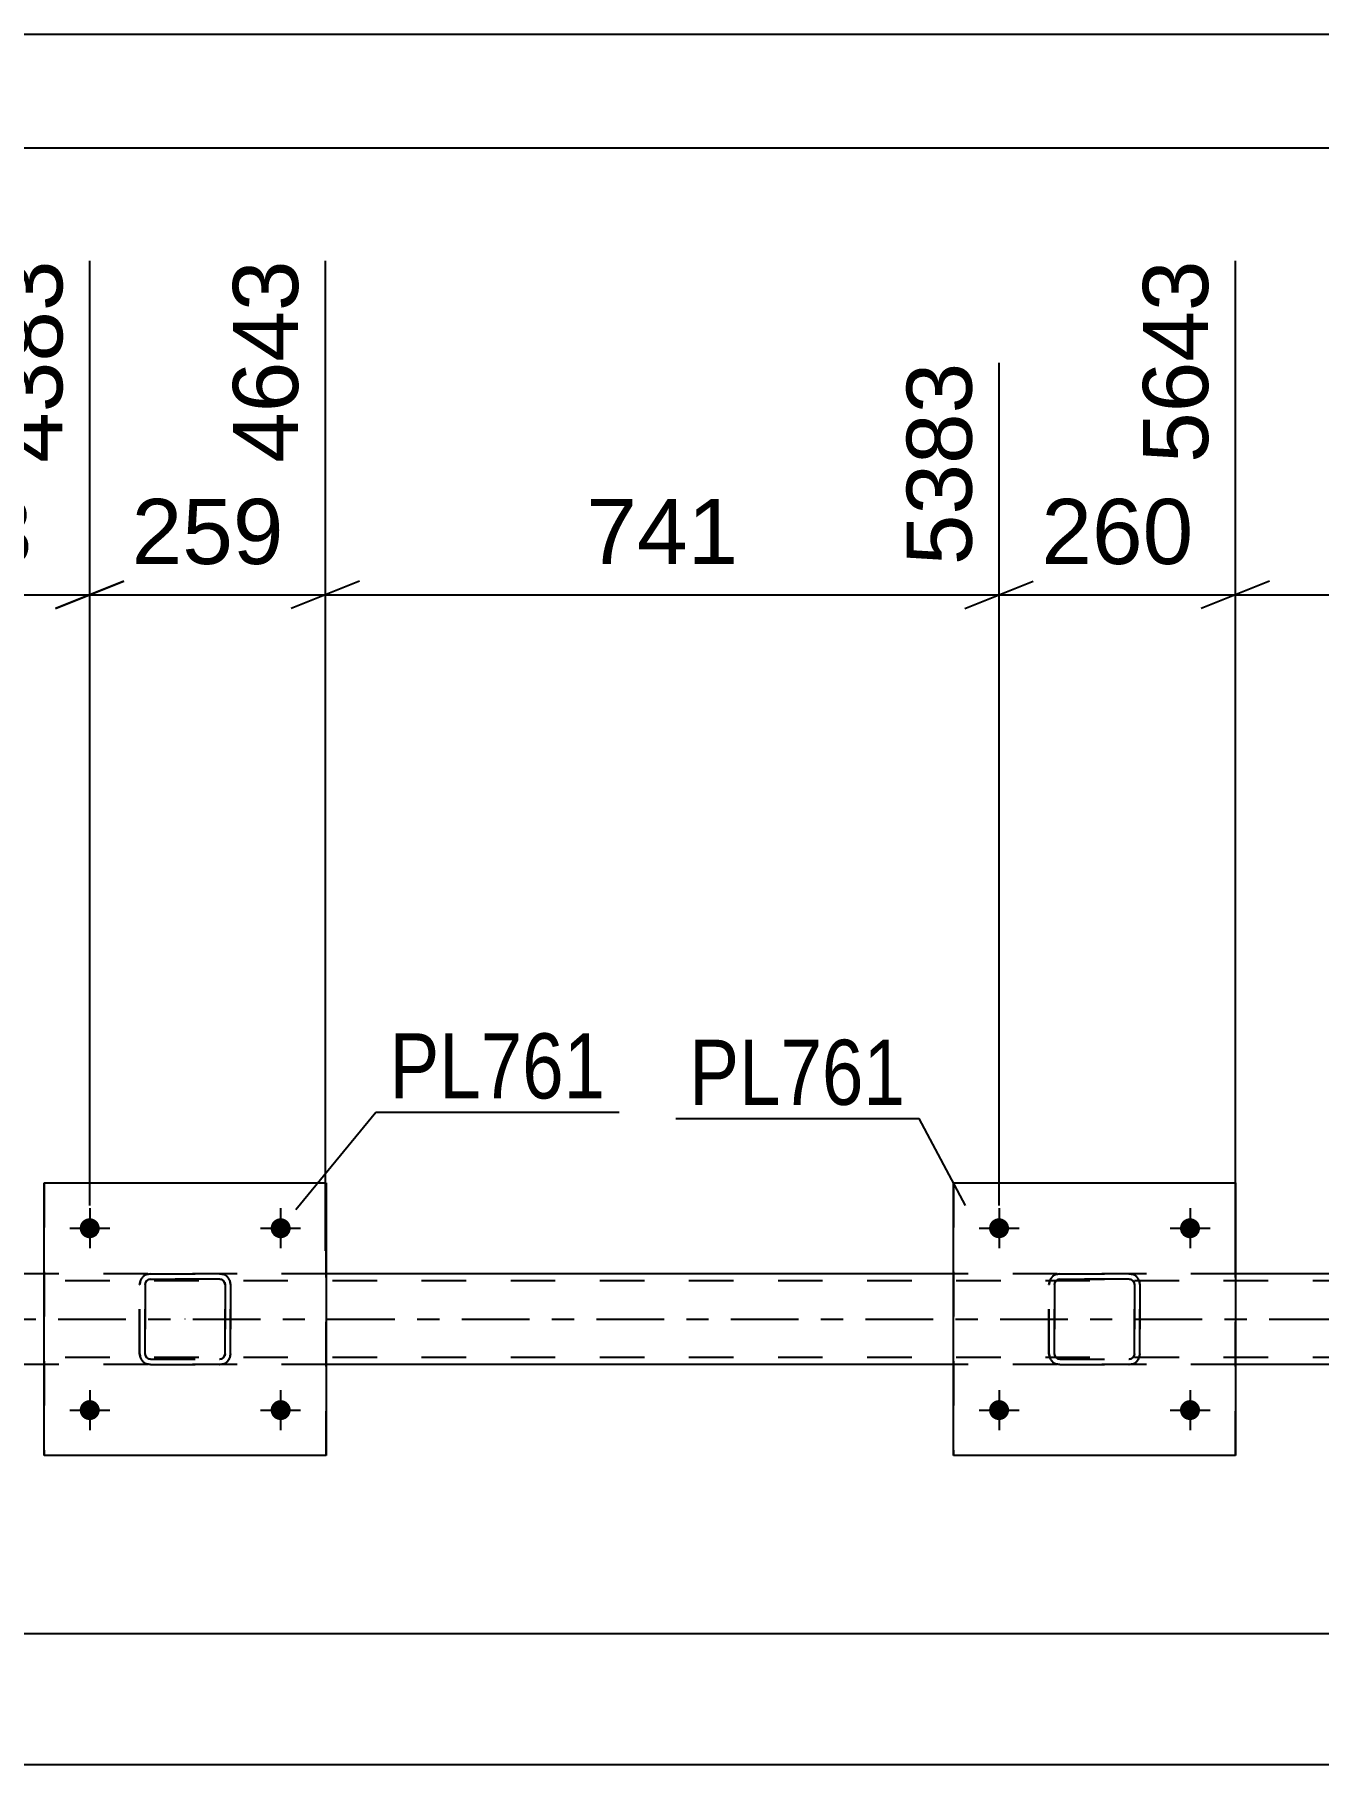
# Model space of a CAD drawing. Header units: millimetres. Extents: x 0 to 841, y 0 to 594.
# Drawn here: x 212.5 to 269, y 517.9 to 594 of the extents above; entities that cross this region are included whole.
import ezdxf

# ---------------------------------------------------------------- set-up
doc = ezdxf.new("R2010")
doc.units = ezdxf.units.MM
doc.linetypes.add('DXK_LINE_DOT2', pattern=[3.9198, 1.9599, -1.9599])
doc.linetypes.add('DXK_LINE_DOT3', pattern=[5.9187, 2.979, -0.9799, 0.9799, -0.9799])
doc.styles.add('Arial', font='ARIAL.TTF', dxfattribs={"height": 0.2})
doc.styles.add('Arial Narrow', font='ARIALN.TTF', dxfattribs={"height": 0.2})

# ---------------------------------------------------------------- blocks, each defined once
blk = doc.blocks.new('Unknown-814761036-1137')
at = {"color": 5, "linetype": 'Continuous'}
for p, q in [((841, 594), (0, 594)), ((836, 589), (5, 589))]:
    blk.add_line(p, q, dxfattribs=at)
blk = doc.blocks.new('Bolt-814761036-1456 - 1274')
at = {"linetype": 'Continuous'}
for points in [[(214.508, 541.488), (214.518, 541.58), (214.546, 541.667), (214.592, 541.747), (214.654, 541.815), (214.728, 541.869), (214.812, 541.907), (214.902, 541.926), (214.994, 541.926), (215.084, 541.907), (215.168, 541.869), (215.243, 541.815), (215.304, 541.747), (215.35, 541.667), (215.379, 541.58), (215.388, 541.488), (215.379, 541.397), (215.35, 541.309), (215.304, 541.23), (215.243, 541.161), (215.168, 541.107), (215.084, 541.07), (214.994, 541.051), (214.902, 541.051), (214.812, 541.07), (214.728, 541.107), (214.654, 541.161), (214.592, 541.23), (214.546, 541.309), (214.518, 541.397)], [(222.908, 541.488), (222.918, 541.58), (222.946, 541.667), (222.992, 541.747), (223.054, 541.815), (223.128, 541.869), (223.212, 541.907), (223.302, 541.926), (223.394, 541.926), (223.484, 541.907), (223.568, 541.869), (223.643, 541.815), (223.704, 541.747), (223.75, 541.667), (223.779, 541.58), (223.788, 541.488), (223.779, 541.397), (223.75, 541.309), (223.704, 541.23), (223.643, 541.161), (223.568, 541.107), (223.484, 541.07), (223.394, 541.051), (223.302, 541.051), (223.212, 541.07), (223.128, 541.107), (223.054, 541.161), (222.992, 541.23), (222.946, 541.309), (222.918, 541.397)]]:
    blk.add_hatch(color=1, dxfattribs=at).paths.add_polyline_path(points)
at = {"color": 1, "linetype": 'Continuous'}
for p, q in [((214.948, 542.368), (214.948, 540.608)), ((223.348, 542.368), (223.348, 540.608)), ((214.068, 541.488), (215.828, 541.488)), ((222.468, 541.488), (224.228, 541.488))]:
    blk.add_line(p, q, dxfattribs=at)
blk = doc.blocks.new('Part-814761036-1306 - 1274')
at = {"color": 7, "linetype": 'DXK_LINE_DOT2'}
for p, q in [((760.681, 539.169), (83.349, 539.169)), ((225.348, 539.489), (212.948, 539.489)), ((265.348, 539.489), (252.948, 539.489)), ((760.681, 535.809), (83.349, 535.809)), ((225.348, 535.489), (212.948, 535.489)), ((265.348, 535.489), (252.948, 535.489))]:
    blk.add_line(p, q, dxfattribs=at)
at = {"color": 2, "linetype": 'Continuous'}
for p, q in [((212.948, 539.489), (203.229, 539.489)), ((252.948, 539.489), (225.348, 539.489)), ((292.948, 539.489), (265.348, 539.489)), ((212.948, 535.489), (203.229, 535.489)), ((252.948, 535.489), (225.348, 535.489)), ((292.948, 535.489), (265.348, 535.489))]:
    blk.add_line(p, q, dxfattribs=at)
at = {"color": 7, "linetype": 'DXK_LINE_DOT3'}
blk.add_line((83.349, 537.489), (760.681, 537.489), dxfattribs=at)
blk = doc.blocks.new('Bolt-814761036-1457 - 1274')
at = {"linetype": 'Continuous'}
for points in [[(254.508, 533.488), (254.517, 533.58), (254.546, 533.667), (254.592, 533.747), (254.653, 533.815), (254.728, 533.869), (254.812, 533.907), (254.902, 533.926), (254.994, 533.926), (255.084, 533.907), (255.168, 533.869), (255.242, 533.815), (255.304, 533.747), (255.35, 533.667), (255.378, 533.58), (255.388, 533.488), (255.378, 533.397), (255.35, 533.309), (255.304, 533.23), (255.242, 533.161), (255.168, 533.107), (255.084, 533.07), (254.994, 533.051), (254.902, 533.051), (254.812, 533.07), (254.728, 533.107), (254.653, 533.161), (254.592, 533.23), (254.546, 533.309), (254.517, 533.397)], [(262.908, 533.488), (262.917, 533.58), (262.946, 533.667), (262.992, 533.747), (263.053, 533.815), (263.128, 533.869), (263.212, 533.907), (263.302, 533.926), (263.394, 533.926), (263.484, 533.907), (263.568, 533.869), (263.642, 533.815), (263.704, 533.747), (263.75, 533.667), (263.778, 533.58), (263.788, 533.488), (263.778, 533.397), (263.75, 533.309), (263.704, 533.23), (263.642, 533.161), (263.568, 533.107), (263.484, 533.07), (263.394, 533.051), (263.302, 533.051), (263.212, 533.07), (263.128, 533.107), (263.053, 533.161), (262.992, 533.23), (262.946, 533.309), (262.917, 533.397)]]:
    blk.add_hatch(color=1, dxfattribs=at).paths.add_polyline_path(points)
at = {"color": 1, "linetype": 'Continuous'}
for p, q in [((254.948, 534.368), (254.948, 532.608)), ((263.348, 534.368), (263.348, 532.608)), ((254.068, 533.488), (255.828, 533.488)), ((262.468, 533.488), (264.228, 533.488))]:
    blk.add_line(p, q, dxfattribs=at)
blk = doc.blocks.new('Bolt-814761036-1446 - 1274')
at = {"linetype": 'Continuous'}
for points in [[(254.508, 541.488), (254.517, 541.58), (254.546, 541.667), (254.592, 541.747), (254.653, 541.815), (254.728, 541.869), (254.812, 541.907), (254.902, 541.926), (254.994, 541.926), (255.084, 541.907), (255.168, 541.869), (255.242, 541.815), (255.304, 541.747), (255.35, 541.667), (255.378, 541.58), (255.388, 541.488), (255.378, 541.397), (255.35, 541.309), (255.304, 541.23), (255.242, 541.161), (255.168, 541.107), (255.084, 541.07), (254.994, 541.051), (254.902, 541.051), (254.812, 541.07), (254.728, 541.107), (254.653, 541.161), (254.592, 541.23), (254.546, 541.309), (254.517, 541.397)], [(262.908, 541.488), (262.917, 541.58), (262.946, 541.667), (262.992, 541.747), (263.053, 541.815), (263.128, 541.869), (263.212, 541.907), (263.302, 541.926), (263.394, 541.926), (263.484, 541.907), (263.568, 541.869), (263.642, 541.815), (263.704, 541.747), (263.75, 541.667), (263.778, 541.58), (263.788, 541.488), (263.778, 541.397), (263.75, 541.309), (263.704, 541.23), (263.642, 541.161), (263.568, 541.107), (263.484, 541.07), (263.394, 541.051), (263.302, 541.051), (263.212, 541.07), (263.128, 541.107), (263.053, 541.161), (262.992, 541.23), (262.946, 541.309), (262.917, 541.397)]]:
    blk.add_hatch(color=1, dxfattribs=at).paths.add_polyline_path(points)
at = {"color": 1, "linetype": 'Continuous'}
for p, q in [((254.948, 542.368), (254.948, 540.608)), ((263.348, 542.368), (263.348, 540.608)), ((254.068, 541.488), (255.828, 541.488)), ((262.468, 541.488), (264.228, 541.488))]:
    blk.add_line(p, q, dxfattribs=at)
blk = doc.blocks.new('Bolt-814761036-1455 - 1274')
at = {"linetype": 'Continuous'}
for points in [[(214.508, 533.488), (214.518, 533.58), (214.546, 533.667), (214.592, 533.747), (214.654, 533.815), (214.728, 533.869), (214.812, 533.907), (214.902, 533.926), (214.994, 533.926), (215.084, 533.907), (215.168, 533.869), (215.243, 533.815), (215.304, 533.747), (215.35, 533.667), (215.379, 533.58), (215.388, 533.488), (215.379, 533.397), (215.35, 533.309), (215.304, 533.23), (215.243, 533.161), (215.168, 533.107), (215.084, 533.07), (214.994, 533.051), (214.902, 533.051), (214.812, 533.07), (214.728, 533.107), (214.654, 533.161), (214.592, 533.23), (214.546, 533.309), (214.518, 533.397)], [(222.908, 533.488), (222.918, 533.58), (222.946, 533.667), (222.992, 533.747), (223.054, 533.815), (223.128, 533.869), (223.212, 533.907), (223.302, 533.926), (223.394, 533.926), (223.484, 533.907), (223.568, 533.869), (223.643, 533.815), (223.704, 533.747), (223.75, 533.667), (223.779, 533.58), (223.788, 533.488), (223.779, 533.397), (223.75, 533.309), (223.704, 533.23), (223.643, 533.161), (223.568, 533.107), (223.484, 533.07), (223.394, 533.051), (223.302, 533.051), (223.212, 533.07), (223.128, 533.107), (223.054, 533.161), (222.992, 533.23), (222.946, 533.309), (222.918, 533.397)]]:
    blk.add_hatch(color=1, dxfattribs=at).paths.add_polyline_path(points)
at = {"color": 1, "linetype": 'Continuous'}
for p, q in [((214.948, 534.368), (214.948, 532.608)), ((223.348, 534.368), (223.348, 532.608)), ((214.068, 533.488), (215.828, 533.488)), ((222.468, 533.488), (224.228, 533.488))]:
    blk.add_line(p, q, dxfattribs=at)
blk = doc.blocks.new('Part-814761036-1520 - 1274')
at = {"color": 2, "linetype": 'Continuous'}
for p, q in [((252.948, 531.488), (252.948, 543.488)), ((252.948, 543.488), (252.948, 543.488)), ((252.948, 543.488), (265.348, 543.488)), ((265.348, 543.488), (265.348, 531.488)), ((252.948, 531.488), (252.948, 531.488)), ((265.348, 531.488), (252.948, 531.488))]:
    blk.add_line(p, q, dxfattribs=at)
at = {"color": 7, "linetype": 'DXK_LINE_DOT2'}
for p, q in [((252.948, 543.488), (252.948, 531.488)), ((252.948, 543.488), (252.948, 543.488)), ((265.348, 531.488), (265.348, 543.488)), ((252.948, 531.488), (252.948, 531.488))]:
    blk.add_line(p, q, dxfattribs=at)
blk = doc.blocks.new('Part-814761036-1521 - 1274')
at = {"color": 7, "linetype": 'DXK_LINE_DOT2'}
for p, q in [((257.143, 539.009), (257.18, 539.192)), ((257.143, 539.009), (257.148, 539.008)), ((257.143, 535.969), (257.143, 539.009)), ((257.184, 539.191), (257.148, 539.008)), ((257.148, 535.968), (257.148, 539.008)), ((257.401, 539.1), (257.383, 539.009)), ((257.388, 539.008), (257.383, 539.009)), ((257.383, 539.009), (257.383, 535.969)), ((257.388, 539.008), (257.406, 539.099)), ((257.388, 535.968), (257.388, 539.008)), ((257.453, 539.178), (257.401, 539.1)), ((257.406, 539.099), (257.458, 539.177)), ((257.439, 539.452), (257.623, 539.489)), ((257.628, 539.488), (257.444, 539.451)), ((257.531, 539.23), (257.453, 539.178)), ((257.458, 539.177), (257.536, 539.229)), ((257.623, 539.249), (257.531, 539.23)), ((257.536, 539.229), (257.628, 539.248)), ((257.628, 539.488), (257.623, 539.489)), ((257.623, 539.489), (260.663, 539.489)), ((257.623, 539.249), (257.628, 539.248)), ((260.663, 539.249), (257.623, 539.249)), ((257.628, 539.488), (260.668, 539.488)), ((257.628, 539.248), (260.668, 539.248)), ((260.663, 539.489), (260.668, 539.488)), ((260.663, 539.489), (260.847, 539.452)), ((260.668, 539.248), (260.663, 539.249)), ((260.755, 539.23), (260.663, 539.249)), ((260.851, 539.451), (260.668, 539.488)), ((260.668, 539.248), (260.76, 539.229)), ((260.755, 539.23), (260.76, 539.229)), ((260.833, 539.178), (260.755, 539.23)), ((260.76, 539.229), (260.837, 539.177)), ((260.885, 539.1), (260.833, 539.178)), ((260.837, 539.177), (260.889, 539.099)), ((260.903, 539.009), (260.885, 539.1)), ((260.889, 539.099), (260.908, 539.008)), ((260.908, 539.008), (260.903, 539.009)), ((260.903, 539.009), (260.903, 535.969)), ((260.908, 535.968), (260.908, 539.008)), ((261.107, 539.192), (261.143, 539.009)), ((261.148, 539.008), (261.111, 539.191)), ((261.148, 539.008), (261.143, 539.009)), ((261.143, 539.009), (261.143, 535.969)), ((261.148, 535.968), (261.148, 539.008)), ((257.148, 535.968), (257.143, 535.969)), ((257.18, 535.785), (257.143, 535.969)), ((257.148, 535.968), (257.184, 535.784)), ((257.383, 535.969), (257.388, 535.968)), ((257.383, 535.969), (257.401, 535.877)), ((257.406, 535.876), (257.388, 535.968)), ((257.401, 535.877), (257.453, 535.799)), ((257.458, 535.798), (257.406, 535.876)), ((257.453, 535.799), (257.531, 535.747)), ((257.536, 535.746), (257.458, 535.798)), ((257.531, 535.747), (257.623, 535.729)), ((257.628, 535.728), (257.536, 535.746)), ((257.628, 535.728), (257.623, 535.729)), ((257.623, 535.729), (260.663, 535.729)), ((260.663, 535.729), (260.755, 535.747)), ((260.663, 535.729), (260.668, 535.728)), ((260.76, 535.746), (260.668, 535.728)), ((260.755, 535.747), (260.833, 535.799)), ((260.837, 535.798), (260.76, 535.746)), ((260.833, 535.799), (260.885, 535.877)), ((260.889, 535.876), (260.837, 535.798)), ((260.885, 535.877), (260.903, 535.969)), ((260.908, 535.968), (260.889, 535.876)), ((260.903, 535.969), (260.908, 535.968)), ((261.143, 535.969), (261.107, 535.785)), ((261.111, 535.784), (261.148, 535.968)), ((261.143, 535.969), (261.148, 535.968)), ((257.439, 535.525), (257.444, 535.524)), ((257.623, 535.489), (257.439, 535.525)), ((257.444, 535.524), (257.628, 535.488)), ((257.628, 535.488), (257.623, 535.489)), ((257.623, 535.489), (260.663, 535.489)), ((257.628, 535.728), (260.668, 535.728)), ((257.628, 535.488), (260.668, 535.488)), ((260.847, 535.525), (260.663, 535.489)), ((260.663, 535.489), (260.668, 535.488)), ((260.668, 535.488), (260.851, 535.524))]:
    blk.add_line(p, q, dxfattribs=at)
at = {"color": 7, "linetype": 'DXK_LINE_DOT3'}
blk.add_line((259.151, 537.487), (259.14, 537.489), dxfattribs=at)
at = {"color": 7, "linetype": 'DXK_LINE_DOT2'}
for centre, start, end in [((257.623, 539.009), 112.5, 157.5), ((257.628, 539.008), 112.5, 157.5), ((260.663, 539.009), 22.5, 67.49999), ((260.668, 539.008), 22.5, 67.49999), ((257.623, 535.969), 202.5, 247.49999), ((257.628, 535.968), 202.5, 247.49999), ((260.663, 535.969), 292.5, 337.5), ((260.668, 535.968), 292.5, 337.5)]:
    blk.add_arc(centre, 0.48, start, end, dxfattribs=at)
blk = doc.blocks.new('Part-814761036-1526 - 1274')
at = {"color": 2, "linetype": 'Continuous'}
for p, q in [((212.948, 531.488), (212.948, 543.488)), ((212.948, 543.488), (212.948, 543.488)), ((212.948, 543.488), (225.348, 543.488)), ((225.348, 543.488), (225.348, 531.488)), ((212.948, 531.488), (212.948, 531.488)), ((225.348, 531.488), (212.948, 531.488))]:
    blk.add_line(p, q, dxfattribs=at)
at = {"color": 7, "linetype": 'DXK_LINE_DOT2'}
for p, q in [((212.948, 543.488), (212.948, 531.488)), ((212.948, 543.488), (212.948, 543.488)), ((225.348, 531.488), (225.348, 543.488)), ((212.948, 531.488), (212.948, 531.488))]:
    blk.add_line(p, q, dxfattribs=at)
blk = doc.blocks.new('Part-814761036-1527 - 1274')
at = {"color": 7, "linetype": 'DXK_LINE_DOT2'}
for p, q in [((217.143, 539.009), (217.18, 539.192)), ((217.143, 539.009), (217.148, 539.008)), ((217.143, 535.969), (217.143, 539.009)), ((217.185, 539.191), (217.148, 539.008)), ((217.148, 535.968), (217.148, 539.008)), ((217.402, 539.1), (217.383, 539.009)), ((217.388, 539.008), (217.383, 539.009)), ((217.383, 539.009), (217.383, 535.969)), ((217.388, 539.008), (217.406, 539.099)), ((217.388, 535.968), (217.388, 539.008)), ((217.454, 539.178), (217.402, 539.1)), ((217.406, 539.099), (217.458, 539.177)), ((217.44, 539.452), (217.623, 539.489)), ((217.628, 539.488), (217.444, 539.451)), ((217.532, 539.23), (217.454, 539.178)), ((217.458, 539.177), (217.536, 539.229)), ((217.623, 539.249), (217.532, 539.23)), ((217.536, 539.229), (217.628, 539.248)), ((217.628, 539.488), (217.623, 539.489)), ((217.623, 539.489), (220.663, 539.489)), ((217.623, 539.249), (217.628, 539.248)), ((220.663, 539.249), (217.623, 539.249)), ((217.628, 539.488), (220.668, 539.488)), ((217.628, 539.248), (220.668, 539.248)), ((220.663, 539.489), (220.668, 539.488)), ((220.663, 539.489), (220.847, 539.452)), ((220.668, 539.248), (220.663, 539.249)), ((220.755, 539.23), (220.663, 539.249)), ((220.852, 539.451), (220.668, 539.488)), ((220.668, 539.248), (220.76, 539.229)), ((220.755, 539.23), (220.76, 539.229)), ((220.833, 539.178), (220.755, 539.23)), ((220.76, 539.229), (220.838, 539.177)), ((220.885, 539.1), (220.833, 539.178)), ((220.838, 539.177), (220.89, 539.099)), ((220.903, 539.009), (220.885, 539.1)), ((220.89, 539.099), (220.908, 539.008)), ((220.908, 539.008), (220.903, 539.009)), ((220.903, 539.009), (220.903, 535.969)), ((220.908, 535.968), (220.908, 539.008)), ((221.107, 539.192), (221.143, 539.009)), ((221.148, 539.008), (221.112, 539.191)), ((221.148, 539.008), (221.143, 539.009)), ((221.143, 539.009), (221.143, 535.969)), ((221.148, 535.968), (221.148, 539.008)), ((217.148, 535.968), (217.143, 535.969)), ((217.18, 535.785), (217.143, 535.969)), ((217.148, 535.968), (217.185, 535.784)), ((217.383, 535.969), (217.388, 535.968)), ((217.383, 535.969), (217.402, 535.877)), ((217.406, 535.876), (217.388, 535.968)), ((217.402, 535.877), (217.454, 535.799)), ((217.458, 535.798), (217.406, 535.876)), ((217.454, 535.799), (217.532, 535.747)), ((217.536, 535.746), (217.458, 535.798)), ((217.532, 535.747), (217.623, 535.729)), ((217.628, 535.728), (217.536, 535.746)), ((217.628, 535.728), (217.623, 535.729)), ((217.623, 535.729), (220.663, 535.729)), ((220.663, 535.729), (220.755, 535.747)), ((220.663, 535.729), (220.668, 535.728)), ((220.76, 535.746), (220.668, 535.728)), ((220.755, 535.747), (220.833, 535.799)), ((220.838, 535.798), (220.76, 535.746)), ((220.833, 535.799), (220.885, 535.877)), ((220.89, 535.876), (220.838, 535.798)), ((220.885, 535.877), (220.903, 535.969)), ((220.908, 535.968), (220.89, 535.876)), ((220.903, 535.969), (220.908, 535.968)), ((221.143, 535.969), (221.107, 535.785)), ((221.112, 535.784), (221.148, 535.968)), ((221.143, 535.969), (221.148, 535.968)), ((217.44, 535.525), (217.444, 535.524)), ((217.623, 535.489), (217.44, 535.525)), ((217.444, 535.524), (217.628, 535.488)), ((217.628, 535.488), (217.623, 535.489)), ((217.623, 535.489), (220.663, 535.489)), ((217.628, 535.728), (220.668, 535.728)), ((217.628, 535.488), (220.668, 535.488)), ((220.847, 535.525), (220.663, 535.489)), ((220.663, 535.489), (220.668, 535.488)), ((220.668, 535.488), (220.852, 535.524))]:
    blk.add_line(p, q, dxfattribs=at)
at = {"color": 7, "linetype": 'DXK_LINE_DOT3'}
blk.add_line((219.151, 537.487), (219.14, 537.489), dxfattribs=at)
at = {"color": 7, "linetype": 'DXK_LINE_DOT2'}
for centre, start, end in [((217.623, 539.009), 112.5, 157.5), ((217.628, 539.008), 112.5, 157.5), ((220.663, 539.009), 22.5, 67.49999), ((220.668, 539.008), 22.5, 67.49999), ((217.623, 535.969), 202.5, 247.49999), ((217.628, 535.968), 202.5, 247.49999), ((220.663, 535.969), 292.5, 337.5), ((220.668, 535.968), 292.5, 337.5)]:
    blk.add_arc(centre, 0.48, start, end, dxfattribs=at)
blk = doc.blocks.new('StraightDimension-814761036-12328 - 1274')
at = {"color": 7, "linetype": 'Continuous'}
for p, q in [((203.229, 540.489), (203.229, 584.054)), ((214.948, 542.488), (214.948, 584.054)), ((201.729, 568.759), (204.729, 569.959)), ((203.229, 569.359), (214.948, 569.359)), ((216.448, 569.959), (213.448, 568.759))]:
    blk.add_line(p, q, dxfattribs=at)
at = {"color": 0}
blk.add_wipeout([(213.024, 570.109), (213.024, 574.309), (205.153, 574.309), (205.153, 570.109)], dxfattribs=at)
at = {"color": 3, "style": 'Arial'}
blk.add_text('293', height=2.8652, dxfattribs=at).set_placement((205.753, 570.709))
at = {"color": 0, "linetype": 'Continuous'}
blk.add_wipeout([(214.347, 584.654), (210.147, 584.654), (210.148, 574.559), (214.348, 574.559)], dxfattribs=at)
at = {"color": 3, "linetype": 'Continuous', "style": 'Arial'}
blk.add_text('4383', height=2.8652, rotation=90.00021, dxfattribs=at).set_placement((213.748, 575.159))
blk = doc.blocks.new('StraightDimension-814761036-1676 - 1274')
at = {"color": 7, "linetype": 'Continuous'}
blk.add_line((47.913, 523.666), (760.681, 523.666), dxfattribs=at)
blk = doc.blocks.new('StraightDimension-814761036-1697 - 1274')
at = {"color": 7, "linetype": 'Continuous'}
blk.add_line((47.273, 517.902), (761.321, 517.902), dxfattribs=at)
blk = doc.blocks.new('StraightDimension-814761036-12324 - 1274')
at = {"color": 7, "linetype": 'Continuous'}
for p, q in [((265.343, 540.489), (265.343, 584.054)), ((294.948, 542.488), (294.948, 579.554)), ((266.843, 569.959), (263.843, 568.759)), ((265.343, 569.359), (294.948, 569.359)), ((293.448, 568.759), (296.448, 569.959))]:
    blk.add_line(p, q, dxfattribs=at)
at = {"color": 0}
blk.add_wipeout([(284.081, 570.109), (284.081, 574.309), (276.21, 574.309), (276.21, 570.109)], dxfattribs=at)
at = {"color": 3, "style": 'Arial'}
blk.add_text('740', height=2.8652, dxfattribs=at).set_placement((276.81, 570.709))
at = {"color": 0, "linetype": 'Continuous'}
blk.add_wipeout([(294.348, 580.154), (290.148, 580.154), (290.148, 570.059), (294.348, 570.059)], dxfattribs=at)
at = {"color": 3, "linetype": 'Continuous', "style": 'Arial'}
blk.add_text('6383', height=2.8652, rotation=90.00021, dxfattribs=at).set_placement((293.748, 570.659))
blk = doc.blocks.new('StraightDimension-814761036-12325 - 1274')
at = {"color": 7, "linetype": 'Continuous'}
for p, q in [((265.343, 540.489), (265.343, 584.054)), ((254.949, 542.488), (254.949, 579.554)), ((253.449, 568.759), (256.449, 569.959)), ((254.949, 569.359), (265.343, 569.359)), ((266.843, 569.959), (263.843, 568.759))]:
    blk.add_line(p, q, dxfattribs=at)
at = {"color": 0}
blk.add_wipeout([(264.082, 570.109), (264.082, 574.309), (256.211, 574.309), (256.211, 570.109)], dxfattribs=at)
at = {"color": 3, "style": 'Arial'}
blk.add_text('260', height=2.8652, dxfattribs=at).set_placement((256.811, 570.709))
at = {"color": 0, "linetype": 'Continuous'}
blk.add_wipeout([(264.743, 584.654), (260.543, 584.654), (260.543, 574.559), (264.743, 574.559)], dxfattribs=at)
at = {"color": 3, "linetype": 'Continuous', "style": 'Arial'}
blk.add_text('5643', height=2.8652, rotation=90.00021, dxfattribs=at).set_placement((264.143, 575.159))
blk = doc.blocks.new('StraightDimension-814761036-12326 - 1274')
at = {"color": 7, "linetype": 'Continuous'}
for p, q in [((225.314, 540.489), (225.314, 584.054)), ((254.949, 542.488), (254.949, 579.554)), ((226.814, 569.959), (223.814, 568.759)), ((225.314, 569.359), (254.949, 569.359)), ((253.449, 568.759), (256.449, 569.959))]:
    blk.add_line(p, q, dxfattribs=at)
at = {"color": 0}
blk.add_wipeout([(244.067, 570.109), (244.067, 574.309), (236.196, 574.309), (236.196, 570.109)], dxfattribs=at)
at = {"color": 3, "style": 'Arial'}
blk.add_text('741', height=2.8652, dxfattribs=at).set_placement((236.796, 570.709))
at = {"color": 0, "linetype": 'Continuous'}
blk.add_wipeout([(254.349, 580.154), (250.149, 580.154), (250.149, 570.059), (254.349, 570.059)], dxfattribs=at)
at = {"color": 3, "linetype": 'Continuous', "style": 'Arial'}
blk.add_text('5383', height=2.8652, rotation=90.00021, dxfattribs=at).set_placement((253.749, 570.659))
blk = doc.blocks.new('StraightDimension-814761036-12327 - 1274')
at = {"color": 7, "linetype": 'Continuous'}
for p, q in [((214.948, 542.488), (214.948, 584.054)), ((225.314, 540.489), (225.314, 584.054)), ((213.448, 568.759), (216.448, 569.959)), ((214.948, 569.359), (225.314, 569.359)), ((226.814, 569.959), (223.814, 568.759))]:
    blk.add_line(p, q, dxfattribs=at)
at = {"color": 0}
blk.add_wipeout([(224.066, 570.109), (224.066, 574.309), (216.195, 574.309), (216.195, 570.109)], dxfattribs=at)
at = {"color": 3, "style": 'Arial'}
blk.add_text('259', height=2.8652, dxfattribs=at).set_placement((216.795, 570.709))
at = {"color": 0, "linetype": 'Continuous'}
blk.add_wipeout([(224.714, 584.654), (220.514, 584.654), (220.514, 574.559), (224.714, 574.559)], dxfattribs=at)
at = {"color": 3, "linetype": 'Continuous', "style": 'Arial'}
blk.add_text('4643', height=2.8652, rotation=90.00021, dxfattribs=at).set_placement((224.114, 575.159))
blk = doc.blocks.new('Mark-814761036-1516 - 1274')
at = {"color": 30, "linetype": 'Continuous'}
for p in [(240.724, 546.318), (253.475, 542.495)]:
    blk.add_line(p, (251.428, 546.318), dxfattribs=at)
at = {"color": 0}
blk.add_wipeout([(250.828, 546.918), (250.828, 549.918), (241.324, 549.918), (241.324, 546.918)], dxfattribs=at)
blk.add_wipeout([(250.828, 546.918), (250.828, 549.918), (241.324, 549.918), (241.324, 546.918)], dxfattribs=at)
at = {"color": 3, "style": 'Arial Narrow'}
blk.add_text('PL761', height=2.8633, dxfattribs=at).set_placement((241.324, 546.918))
blk = doc.blocks.new('Mark-814761036-1522 - 1274')
at = {"color": 30, "linetype": 'Continuous'}
for p, q in [((224.014, 542.308), (227.537, 546.599)), ((227.537, 546.599), (238.241, 546.599))]:
    blk.add_line(p, q, dxfattribs=at)
at = {"color": 0}
blk.add_wipeout([(237.641, 547.199), (237.641, 550.199), (228.137, 550.199), (228.137, 547.199)], dxfattribs=at)
blk.add_wipeout([(237.641, 547.199), (237.641, 550.199), (228.137, 550.199), (228.137, 547.199)], dxfattribs=at)
at = {"color": 3, "style": 'Arial Narrow'}
blk.add_text('PL761', height=2.8633, dxfattribs=at).set_placement((228.137, 547.199))

msp = doc.modelspace()

# ---------------------------------------------------------------- block references
for name in ['Unknown-814761036-1137', 'Part-814761036-1526 - 1274', 'Part-814761036-1520 - 1274', 'Bolt-814761036-1456 - 1274', 'Bolt-814761036-1446 - 1274', 'Part-814761036-1306 - 1274', 'Part-814761036-1527 - 1274', 'Part-814761036-1521 - 1274', 'Bolt-814761036-1455 - 1274', 'Bolt-814761036-1457 - 1274']:
    msp.add_blockref(name, (0, 0))

# ---------------------------------------------------------------- next in the draw order: block references
for name in ['StraightDimension-814761036-12328 - 1274', 'StraightDimension-814761036-12324 - 1274', 'StraightDimension-814761036-1676 - 1274']:
    msp.add_blockref(name, (0, 0))

# ---------------------------------------------------------------- next in the draw order: block references
for name in ['StraightDimension-814761036-12325 - 1274', 'StraightDimension-814761036-1697 - 1274']:
    msp.add_blockref(name, (0, 0))

# ---------------------------------------------------------------- next in the draw order: block references
msp.add_blockref('StraightDimension-814761036-12326 - 1274', (0, 0))

# ---------------------------------------------------------------- next in the draw order: block references
for name in ['StraightDimension-814761036-12327 - 1274', 'Mark-814761036-1516 - 1274']:
    msp.add_blockref(name, (0, 0))

# ---------------------------------------------------------------- next in the draw order: block references
msp.add_blockref('Mark-814761036-1522 - 1274', (0, 0))

doc.saveas('drawing.dxf')
